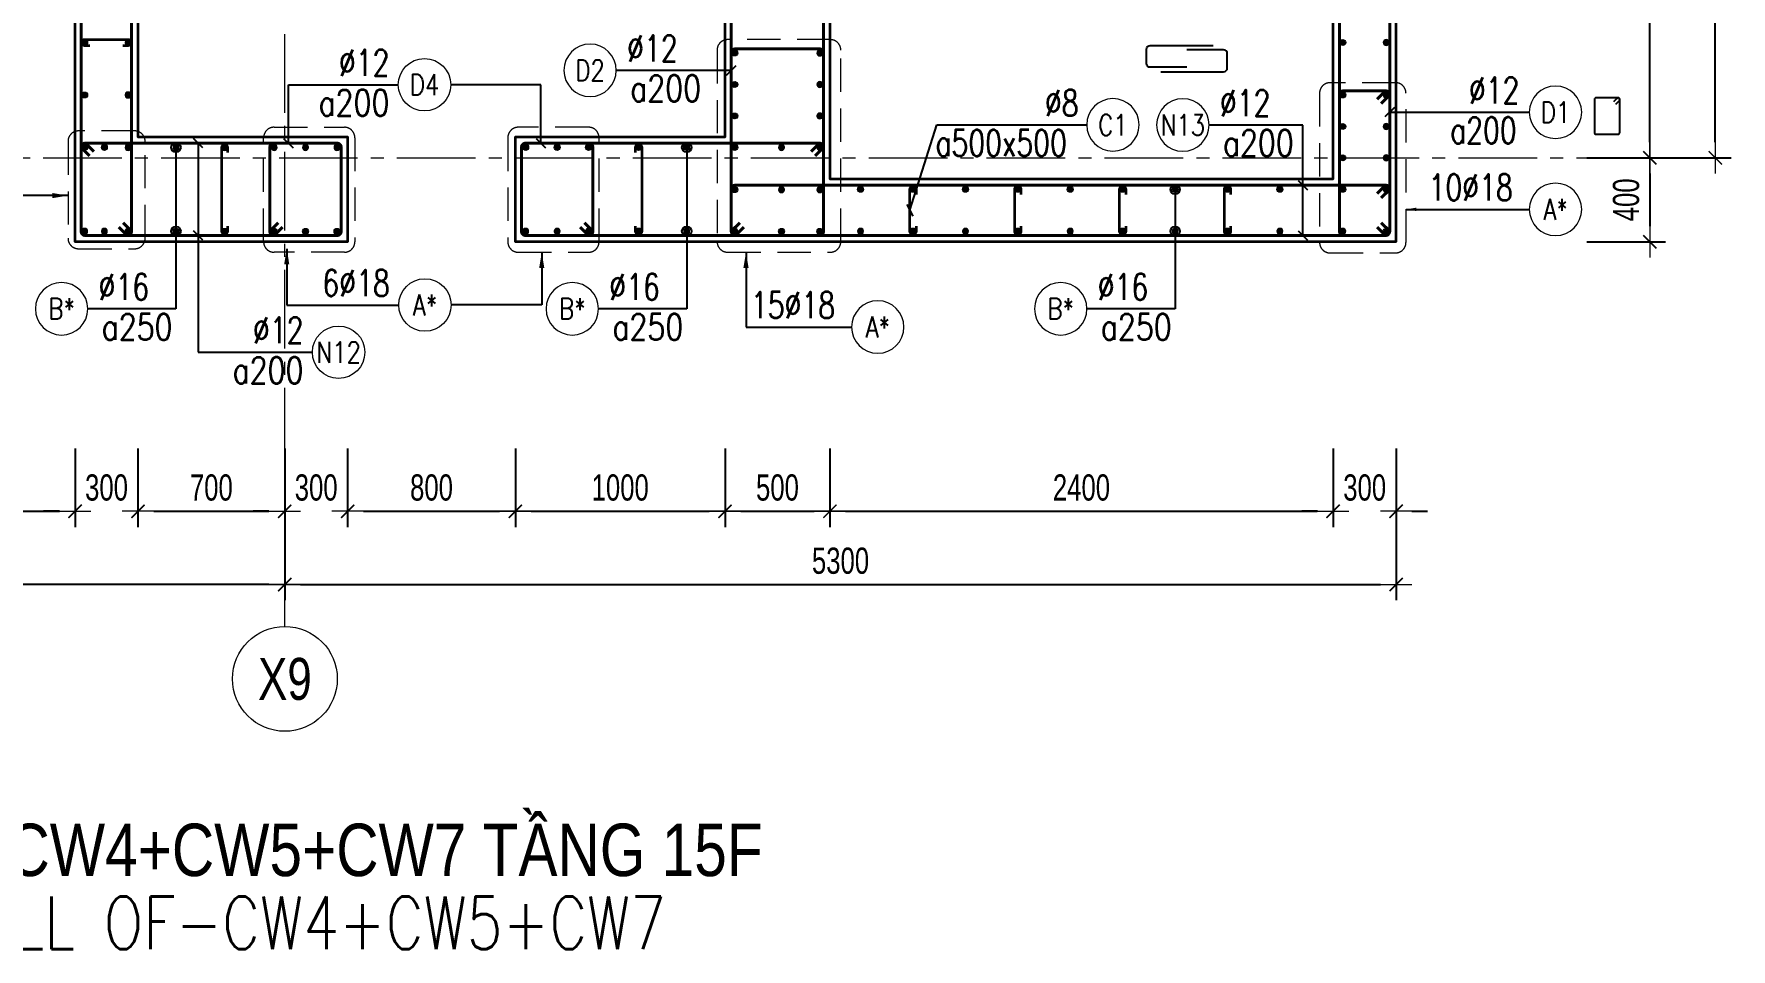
# Model space of a CAD drawing. Header units: millimetres. Extents: x 988833 to 1318015, y -9365 to 47591.
# Drawn here: x 1045245 to 1053339, y -2887 to 1477 of the extents above; entities that cross this region are included whole.
import ezdxf
from ezdxf.enums import TextEntityAlignment as Align

# ---------------------------------------------------------------- set-up
doc = ezdxf.new("R2010")
doc.units = ezdxf.units.MM
doc.header["$MEASUREMENT"] = 0
doc.linetypes.add('HIDDEN2', pattern=[4.7625, 3.175, -1.5875])
doc.linetypes.add('OF_Grid_1$0$CENTER2', pattern=[1.125, 0.75, -0.125, 0.125, -0.125])
doc.layers.get('0').update_dxf_attribs({"lineweight": 20})
doc.layers.get('Defpoints').update_dxf_attribs({"color": 151, "lineweight": 9})
for name, color, linetype, lineweight in [('KC-LEADER', 153, 'Continuous', 18), ('KC-THEP', 6, 'Continuous', 40), ('NDC_S_ANNO', 7, 'Continuous', 20), ('NDC_S_DIM', 1, 'Continuous', 15), ('NDC_S_ENG TITLE', 3, 'Continuous', 20), ('NDC_S_HIDDEN', 8, 'HIDDEN2', 13), ('NDC_S_LEADER', 1, 'Continuous', 15), ('NDC_S_REBAR', 4, 'Continuous', 35), ('NDC_S_STIRRUP', 4, 'Continuous', 40), ('NDC_S_TEXT SYMBOL', 7, 'Continuous', 20), ('NDC_S_VN TEXT', 7, 'Continuous', 20), ('NDC_S_VN TITLE', 6, 'Continuous', 35), ('NDC_S_WALL', 6, 'Continuous', 35), ('OF_Grid_1$0$NDC_S_AXIS', 5, 'OF_Grid_1$0$CENTER2', 13), ('OF_Grid_1$0$NDC_S_SYMBOL', 1, 'Continuous', 15), ('OF_Grid_1$0$NDC_S_TEXT SYMBOL', 7, 'Continuous', 20)]:
    doc.layers.add(name, color=color, linetype=linetype, lineweight=lineweight)
doc.layers.add('Leader', color=6, linetype='Continuous')
doc.layers.add('Ligature', color=1, linetype='Continuous')
doc.styles.add('NDC_ANNO', font='', dxfattribs={"width": 0.8})
doc.styles.add('NDC_ARIAL', font='arial.ttf', dxfattribs={"width": 0.85})
doc.styles.add('NDC_DIM', font='', dxfattribs={"width": 0.75})
doc.styles.add('NDC_EN TXT', font='romans.shx', dxfattribs={"width": 0.8})
doc.styles.add('NDC_VIE TXT', font='arial.ttf', dxfattribs={"width": 0.8})
doc.styles.add('OF_Grid_1$0$NDC_ANNO', font='', dxfattribs={"width": 0.8})
doc.styles.get('NDC_ANNO').set_extended_font_data('Dotum')
doc.styles.get('NDC_DIM').set_extended_font_data('Dotum')
doc.styles.get('OF_Grid_1$0$NDC_ANNO').set_extended_font_data('Dotum')
doc.dimstyles.new('NDC_1-50', dxfattribs={"dimscale": 50, "dimtxt": 2.5, "dimasz": 1, "dimexe": 1.5, "dimexo": 0, "dimgap": 0.8, "dimtad": 1, "dimdec": 0, "dimdsep": 46, "dimtxsty": 'NDC_ARIAL', "dimblk": 'DIMMARK', "dimcen": 49999.938995, "dimdle": 1.5, "dimclrd": 1, "dimclre": 1, "dimclrt": 3, "dimadec": 0, "dimazin": 0, "dimtfac": 1, "dimtdec": 0, "dimtix": 1, "dimtmove": 2, "dimatfit": 3, "dimfxl": 1, "dimarcsym": 0})
doc.dimstyles.new('NDC_dim_30', dxfattribs={"dimscale": 30, "dimtxt": 2.5, "dimasz": 1.5, "dimexe": 1.5, "dimexo": 2.5, "dimgap": 1, "dimtad": 1, "dimdec": 0, "dimzin": 0, "dimdsep": 46, "dimtxsty": 'NDC_DIM', "dimblk": 'DIMMARK', "dimcen": 0.09, "dimdle": 1.2, "dimclrd": 1, "dimclre": 1, "dimclrt": 3, "dimadec": 0, "dimazin": 0, "dimtfac": 1, "dimtdec": 0, "dimtix": 1, "dimtofl": 0, "dimtmove": 0, "dimatfit": 3, "dimfxl": 6, "dimfxlon": 1, "dimtolj": 1, "dimtzin": 0, "dimarcsym": 0})
doc.dimstyles.new('NDC_dim_50', dxfattribs={"dimscale": 50, "dimtxt": 2.5, "dimasz": 1.5, "dimexe": 1.5, "dimexo": 2.5, "dimgap": 1, "dimtad": 1, "dimdec": 0, "dimzin": 0, "dimdsep": 46, "dimtxsty": 'NDC_DIM', "dimblk": 'DIMMARK', "dimcen": 0.09, "dimdle": 1.2, "dimclrd": 1, "dimclre": 1, "dimclrt": 3, "dimadec": 0, "dimazin": 0, "dimtfac": 1, "dimtdec": 0, "dimtix": 1, "dimtofl": 0, "dimtmove": 0, "dimatfit": 3, "dimfxl": 6, "dimfxlon": 1, "dimtolj": 1, "dimtzin": 0, "dimarcsym": 0})

# ---------------------------------------------------------------- blocks, each defined once
blk = doc.blocks.new('THEP')
at = {"layer": 'KC-LEADER', "color": 6}
blk.add_circle((0, 0), 14, dxfattribs=at)
at = {"layer": 'KC-THEP'}
for p, q in [((-14, 0), (14, 0)), ((9.9, 9.9), (-9.9, -9.9)), ((-9.9, 9.9), (9.9, -9.9)), ((0, 14), (0, -14))]:
    blk.add_line(p, q, dxfattribs=at)
blk = doc.blocks.new('DIMMARK')
at = {"layer": 'NDC_S_DIM', "color": 1}
blk.add_line((-1.5, 0), (1, 0), dxfattribs=at)
at = {"layer": 'NDC_S_DIM', "color": 2, "const_width": 0.1}
blk.add_lwpolyline([(-0.42, -0.42), (0.42, 0.42)], dxfattribs=at)
blk = doc.blocks.new('*U13')
blk.add_circle((-2.5, 0), 2.5)
at = {"layer": 'NDC_S_VN TEXT', "color": 3, "style": 'NDC_EN TXT', "width": 0.75}
blk.add_attdef('DK1', (0.5, 0.85), '', height=2.5, dxfattribs=at)
at = {"layer": 'NDC_S_VN TEXT', "color": 7, "style": 'NDC_EN TXT', "width": 0.8}
blk.add_attdef('SH2', text='', height=2, dxfattribs=at).set_placement((-2.5, 0), align=Align.MIDDLE)
blk = doc.blocks.new('*U10')
blk.add_circle((2.5, 0), 2.5)
at = {"layer": 'NDC_S_VN TEXT', "color": 3, "style": 'NDC_EN TXT'}
for tag, width, p in [('DK2', 0.75, (-0.85, 0.85)), ('KC2', 0.8, (-0.85, -2.97))]:
    blk.add_attdef(tag, text='', height=2.5, dxfattribs=dict(at, width=width)).set_placement(p, align=Align.RIGHT)
at = {"layer": 'NDC_S_VN TEXT', "color": 7, "style": 'NDC_EN TXT', "width": 0.8}
blk.add_attdef('SH3', text='', height=2, dxfattribs=at).set_placement((2.5, 0), align=Align.MIDDLE)
blk = doc.blocks.new('*U12')
blk.add_circle((-2.5, 0), 2.5)
at = {"layer": 'NDC_S_VN TEXT', "color": 3, "style": 'NDC_EN TXT', "width": 0.75}
for tag, p in [('DK1', (0.5, 0.85)), ('KC1', (0.5, -2.97))]:
    blk.add_attdef(tag, p, '', height=2.5, dxfattribs=at)
at = {"layer": 'NDC_S_VN TEXT', "color": 7, "style": 'NDC_EN TXT', "width": 0.8}
blk.add_attdef('SH2', text='', height=2, dxfattribs=at).set_placement((-2.5, 0), align=Align.MIDDLE)
blk = doc.blocks.new('A$C72321851')
at = {"layer": 'Ligature'}
for points in [[(-60.9, -129.3), (-60.9, 170.9, -0.414214), (-43.3, 188.5), (25.8, 188.5, -0.414214), (43.4, 170.9), (43.4, -4.3)], [(-39.7, -4.3), (-39.7, -179.5, 0.414214), (-22.1, -197.1), (47, -197.1, 0.414214), (64.6, -179.5), (64.6, 120.7)]]:
    blk.add_lwpolyline(points, format="xyb", dxfattribs=at)
blk = doc.blocks.new('*U11')
blk.add_circle((-2.5, 0), 2.5)
at = {"layer": 'NDC_S_VN TEXT', "color": 3, "style": 'NDC_EN TXT', "width": 0.75}
for tag, p in [('DK1', (0.5, 0.85)), ('KC1', (0.5, -2.97))]:
    blk.add_attdef(tag, p, '', height=2.5, dxfattribs=at)
at = {"layer": 'NDC_S_VN TEXT', "color": 7, "style": 'NDC_EN TXT', "width": 0.8}
blk.add_attdef('SH2', text='', height=2, dxfattribs=at).set_placement((-2.5, 0), align=Align.MIDDLE)
blk = doc.blocks.new('*U9')
blk.add_circle((2.5, 0), 2.5)
at = {"layer": 'NDC_S_VN TEXT', "color": 3, "style": 'NDC_EN TXT', "width": 0.75}
blk.add_attdef('DK2', text='', height=2.5, dxfattribs=at).set_placement((-0.85, 0.85), align=Align.RIGHT)
at = {"layer": 'NDC_S_VN TEXT', "color": 7, "style": 'NDC_EN TXT', "width": 0.8}
blk.add_attdef('SH3', text='', height=2, dxfattribs=at).set_placement((2.5, 0), align=Align.MIDDLE)
blk = doc.blocks.new('*D617')
at = {"layer": 'Defpoints', "color": 0, "transparency": 16777216}
for p in [(1039341.1, 485.6), (1046440.9, -336), (1039341.1, -1148.8)]:
    blk.add_point(p, dxfattribs=at)
at = {"layer": 'NDC_S_DIM', "color": 1, "lineweight": -2, "transparency": 16777216}
for p, q in [((1039341.1, -848.8), (1039341.1, -1223.8)), ((1046440.9, -848.8), (1046440.9, -1223.8)), ((1046365.9, -1148.8), (1039416.1, -1148.8))]:
    blk.add_line(p, q, dxfattribs=at)
at = {"layer": 'NDC_S_DIM', "color": 1, "lineweight": -2, "transparency": 16777216, "xscale": 75, "yscale": 75, "zscale": 75, "rotation": 180}
blk.add_blockref('DIMMARK', (1039341.1, -1148.8), dxfattribs=at)
at = {"layer": 'NDC_S_DIM', "color": 1, "lineweight": -2, "transparency": 16777216, "xscale": 75, "yscale": 75, "zscale": 75}
blk.add_blockref('DIMMARK', (1046440.9, -1148.8), dxfattribs=at)
at = {"layer": 'NDC_S_DIM', "color": 3, "transparency": 16777216, "insert": (1042891, -1036.2), "char_height": 125, "attachment_point": 5, "style": 'NDC_DIM'}
blk.add_mtext('\\A1;7100', dxfattribs=at)
blk = doc.blocks.new('*U56')
at = {"layer": 'OF_Grid_1$0$NDC_S_SYMBOL'}
blk.add_line((0, 5), (0, 9), dxfattribs=at)
blk.add_circle((0, 0), 5, dxfattribs=at)
at = {"layer": 'OF_Grid_1$0$NDC_S_TEXT SYMBOL', "color": 7, "style": 'OF_Grid_1$0$NDC_ANNO', "width": 0.8}
blk.add_attdef('GRID', text='', height=4, dxfattribs=at).set_placement((0, 0), align=Align.MIDDLE)
blk = doc.blocks.new('*D629')
at = {"layer": 'Defpoints', "color": 0, "transparency": 16777216}
for p in [(1051740.9, 12485.6), (1052951.6, 12485.6), (1051740.9, 885.6)]:
    blk.add_point(p, dxfattribs=at)
at = {"layer": 'NDC_S_DIM', "color": 1, "lineweight": -2, "transparency": 16777216}
for p, q in [((1052651.6, 12485.6), (1053026.6, 12485.6)), ((1052951.6, 960.6), (1052951.6, 12410.6)), ((1052651.6, 885.6), (1053026.6, 885.6))]:
    blk.add_line(p, q, dxfattribs=at)
at = {"layer": 'NDC_S_DIM', "color": 1, "lineweight": -2, "transparency": 16777216, "xscale": 75, "yscale": 75, "zscale": 75}
for p, rotation in [((1052951.6, 12485.6), 90), ((1052951.6, 885.6), 270)]:
    blk.add_blockref('DIMMARK', p, dxfattribs=dict(at, rotation=rotation))
at = {"layer": 'NDC_S_DIM', "color": 3, "transparency": 16777216, "insert": (1052839.1, 6685.6), "char_height": 125, "attachment_point": 5, "rotation": 90, "style": 'NDC_DIM'}
blk.add_mtext('\\A1;11600', dxfattribs=at)
blk = doc.blocks.new('*D631')
at = {"layer": 'Defpoints', "color": 0, "ltscale": 200, "transparency": 16777216}
for p in [(1051741.1, 885.6), (1051740.9, 485.6), (1052951.6, 485.6)]:
    blk.add_point(p, dxfattribs=at)
at = {"layer": 'NDC_S_DIM', "color": 1, "lineweight": -2, "ltscale": 200, "transparency": 16777216}
for p, q in [((1052651.6, 885.6), (1053026.6, 885.6)), ((1052951.6, 810.6), (1052951.6, 560.6)), ((1052651.6, 485.6), (1053026.6, 485.6))]:
    blk.add_line(p, q, dxfattribs=at)
at = {"layer": 'NDC_S_DIM', "color": 1, "lineweight": -2, "ltscale": 200, "transparency": 16777216, "xscale": 75, "yscale": 75, "zscale": 75}
for p, rotation in [((1052951.6, 885.6), 90), ((1052951.6, 485.6), 270)]:
    blk.add_blockref('DIMMARK', p, dxfattribs=dict(at, rotation=rotation))
at = {"layer": 'NDC_S_DIM', "color": 3, "ltscale": 200, "transparency": 16777216, "insert": (1052839.1, 685.6), "char_height": 125, "attachment_point": 5, "rotation": 90, "style": 'NDC_DIM'}
blk.add_mtext('\\A1;400', dxfattribs=at)
blk = doc.blocks.new('*D632')
at = {"layer": 'Defpoints', "color": 0, "ltscale": 200, "transparency": 16777216}
for p in [(1051740.9, 12485.6), (1053264.2, 12485.6), (1051740.9, 885.9)]:
    blk.add_point(p, dxfattribs=at)
at = {"layer": 'NDC_S_DIM', "color": 1, "lineweight": -2, "ltscale": 200, "transparency": 16777216}
for p, q in [((1052964.2, 12485.6), (1053339.2, 12485.6)), ((1053264.2, 960.9), (1053264.2, 12410.6)), ((1052964.2, 885.9), (1053339.2, 885.9))]:
    blk.add_line(p, q, dxfattribs=at)
at = {"layer": 'NDC_S_DIM', "color": 1, "lineweight": -2, "ltscale": 200, "transparency": 16777216, "xscale": 75, "yscale": 75, "zscale": 75}
for p, rotation in [((1053264.2, 12485.6), 90), ((1053264.2, 885.9), 270)]:
    blk.add_blockref('DIMMARK', p, dxfattribs=dict(at, rotation=rotation))
at = {"layer": 'NDC_S_DIM', "color": 3, "ltscale": 200, "transparency": 16777216, "insert": (1053151.6, 6685.7), "char_height": 125, "attachment_point": 5, "rotation": 90, "style": 'NDC_DIM'}
blk.add_mtext('\\A1;11600', dxfattribs=at)
blk = doc.blocks.new('*D607')
at = {"layer": 'Defpoints', "color": 0, "ltscale": 200, "transparency": 16777216}
for p in [(1044091.1, 985.6), (1045441.1, 948.4), (1045441.1, -799.6)]:
    blk.add_point(p, dxfattribs=at)
at = {"layer": 'NDC_S_DIM', "color": 1, "lineweight": -2, "ltscale": 200, "transparency": 16777216}
for p, q in [((1044091.1, -499.6), (1044091.1, -874.6)), ((1045441.1, -499.6), (1045441.1, -874.6)), ((1044166.1, -799.6), (1045366.1, -799.6))]:
    blk.add_line(p, q, dxfattribs=at)
at = {"layer": 'NDC_S_DIM', "color": 1, "lineweight": -2, "ltscale": 200, "transparency": 16777216, "xscale": 75, "yscale": 75, "zscale": 75, "rotation": 180}
blk.add_blockref('DIMMARK', (1044091.1, -799.6), dxfattribs=at)
at = {"layer": 'NDC_S_DIM', "color": 1, "lineweight": -2, "ltscale": 200, "transparency": 16777216, "xscale": 75, "yscale": 75, "zscale": 75}
blk.add_blockref('DIMMARK', (1045441.1, -799.6), dxfattribs=at)
at = {"layer": 'NDC_S_DIM', "color": 3, "ltscale": 200, "transparency": 16777216, "insert": (1044766.1, -687), "char_height": 125, "attachment_point": 5, "style": 'NDC_DIM'}
blk.add_mtext('\\A1;1350', dxfattribs=at)
blk = doc.blocks.new('*D608')
at = {"layer": 'Defpoints', "color": 0, "ltscale": 200, "transparency": 16777216}
for p in [(1045741.1, 1100.3), (1045441.1, 948.4), (1045741.1, -799.6)]:
    blk.add_point(p, dxfattribs=at)
at = {"layer": 'NDC_S_DIM', "color": 1, "lineweight": -2, "ltscale": 200, "transparency": 16777216}
for p, q in [((1045441.1, -499.6), (1045441.1, -874.6)), ((1045741.1, -499.6), (1045741.1, -874.6)), ((1045366.1, -799.6), (1045291.1, -799.6)), ((1045816.1, -799.6), (1045891.1, -799.6))]:
    blk.add_line(p, q, dxfattribs=at)
at = {"layer": 'NDC_S_DIM', "color": 1, "lineweight": -2, "ltscale": 200, "transparency": 16777216, "xscale": 75, "yscale": 75, "zscale": 75}
blk.add_blockref('DIMMARK', (1045441.1, -799.6), dxfattribs=at)
at = {"layer": 'NDC_S_DIM', "color": 1, "lineweight": -2, "ltscale": 200, "transparency": 16777216, "xscale": 75, "yscale": 75, "zscale": 75, "rotation": 180}
blk.add_blockref('DIMMARK', (1045741.1, -799.6), dxfattribs=at)
at = {"layer": 'NDC_S_DIM', "color": 3, "ltscale": 200, "transparency": 16777216, "insert": (1045591.1, -687), "char_height": 125, "attachment_point": 5, "style": 'NDC_DIM'}
blk.add_mtext('\\A1;300', dxfattribs=at)
blk = doc.blocks.new('*D609')
at = {"layer": 'Defpoints', "color": 0, "ltscale": 200, "transparency": 16777216}
for p in [(1045741.1, 1100.3), (1046440.9, 985.6), (1046440.9, -799.6)]:
    blk.add_point(p, dxfattribs=at)
at = {"layer": 'NDC_S_DIM', "color": 1, "lineweight": -2, "ltscale": 200, "transparency": 16777216}
for p, q in [((1045741.1, -499.6), (1045741.1, -874.6)), ((1046440.9, -499.6), (1046440.9, -874.6)), ((1045816.1, -799.6), (1046365.9, -799.6))]:
    blk.add_line(p, q, dxfattribs=at)
at = {"layer": 'NDC_S_DIM', "color": 1, "lineweight": -2, "ltscale": 200, "transparency": 16777216, "xscale": 75, "yscale": 75, "zscale": 75, "rotation": 180}
blk.add_blockref('DIMMARK', (1045741.1, -799.6), dxfattribs=at)
at = {"layer": 'NDC_S_DIM', "color": 1, "lineweight": -2, "ltscale": 200, "transparency": 16777216, "xscale": 75, "yscale": 75, "zscale": 75}
blk.add_blockref('DIMMARK', (1046440.9, -799.6), dxfattribs=at)
at = {"layer": 'NDC_S_DIM', "color": 3, "ltscale": 200, "transparency": 16777216, "insert": (1046091, -687), "char_height": 125, "attachment_point": 5, "style": 'NDC_DIM'}
blk.add_mtext('\\A1;700', dxfattribs=at)
blk = doc.blocks.new('*D610')
at = {"layer": 'Defpoints', "color": 0, "ltscale": 200, "transparency": 16777216}
for p in [(1046440.9, 985.6), (1046741.1, 985.6), (1046741.1, -799.6)]:
    blk.add_point(p, dxfattribs=at)
at = {"layer": 'NDC_S_DIM', "color": 1, "lineweight": -2, "ltscale": 200, "transparency": 16777216}
for p, q in [((1046440.9, -499.6), (1046440.9, -874.6)), ((1046741.1, -499.6), (1046741.1, -874.6)), ((1046365.9, -799.6), (1046290.9, -799.6)), ((1046816.1, -799.6), (1046891.1, -799.6))]:
    blk.add_line(p, q, dxfattribs=at)
at = {"layer": 'NDC_S_DIM', "color": 1, "lineweight": -2, "ltscale": 200, "transparency": 16777216, "xscale": 75, "yscale": 75, "zscale": 75}
blk.add_blockref('DIMMARK', (1046440.9, -799.6), dxfattribs=at)
at = {"layer": 'NDC_S_DIM', "color": 1, "lineweight": -2, "ltscale": 200, "transparency": 16777216, "xscale": 75, "yscale": 75, "zscale": 75, "rotation": 180}
blk.add_blockref('DIMMARK', (1046741.1, -799.6), dxfattribs=at)
at = {"layer": 'NDC_S_DIM', "color": 3, "ltscale": 200, "transparency": 16777216, "insert": (1046591, -687), "char_height": 125, "attachment_point": 5, "style": 'NDC_DIM'}
blk.add_mtext('\\A1;300', dxfattribs=at)
blk = doc.blocks.new('*D611')
at = {"layer": 'Defpoints', "color": 0, "ltscale": 200, "transparency": 16777216}
for p in [(1046741.1, 985.6), (1047541.1, 985.6), (1047541.1, -799.6)]:
    blk.add_point(p, dxfattribs=at)
at = {"layer": 'NDC_S_DIM', "color": 1, "lineweight": -2, "ltscale": 200, "transparency": 16777216}
for p, q in [((1046741.1, -499.6), (1046741.1, -874.6)), ((1047541.1, -499.6), (1047541.1, -874.6)), ((1046816.1, -799.6), (1047466.1, -799.6))]:
    blk.add_line(p, q, dxfattribs=at)
at = {"layer": 'NDC_S_DIM', "color": 1, "lineweight": -2, "ltscale": 200, "transparency": 16777216, "xscale": 75, "yscale": 75, "zscale": 75, "rotation": 180}
blk.add_blockref('DIMMARK', (1046741.1, -799.6), dxfattribs=at)
at = {"layer": 'NDC_S_DIM', "color": 1, "lineweight": -2, "ltscale": 200, "transparency": 16777216, "xscale": 75, "yscale": 75, "zscale": 75}
blk.add_blockref('DIMMARK', (1047541.1, -799.6), dxfattribs=at)
at = {"layer": 'NDC_S_DIM', "color": 3, "ltscale": 200, "transparency": 16777216, "insert": (1047141.1, -687), "char_height": 125, "attachment_point": 5, "style": 'NDC_DIM'}
blk.add_mtext('\\A1;800', dxfattribs=at)
blk = doc.blocks.new('*D612')
at = {"layer": 'Defpoints', "color": 0, "ltscale": 200, "transparency": 16777216}
for p in [(1047541.1, 985.6), (1048541.1, 985.6), (1048541.1, -799.6)]:
    blk.add_point(p, dxfattribs=at)
at = {"layer": 'NDC_S_DIM', "color": 1, "lineweight": -2, "ltscale": 200, "transparency": 16777216}
for p, q in [((1047541.1, -499.6), (1047541.1, -874.6)), ((1048541.1, -499.6), (1048541.1, -874.6)), ((1047616.1, -799.6), (1048466.1, -799.6))]:
    blk.add_line(p, q, dxfattribs=at)
at = {"layer": 'NDC_S_DIM', "color": 1, "lineweight": -2, "ltscale": 200, "transparency": 16777216, "xscale": 75, "yscale": 75, "zscale": 75, "rotation": 180}
blk.add_blockref('DIMMARK', (1047541.1, -799.6), dxfattribs=at)
at = {"layer": 'NDC_S_DIM', "color": 1, "lineweight": -2, "ltscale": 200, "transparency": 16777216, "xscale": 75, "yscale": 75, "zscale": 75}
blk.add_blockref('DIMMARK', (1048541.1, -799.6), dxfattribs=at)
at = {"layer": 'NDC_S_DIM', "color": 3, "ltscale": 200, "transparency": 16777216, "insert": (1048041.1, -687), "char_height": 125, "attachment_point": 5, "style": 'NDC_DIM'}
blk.add_mtext('\\A1;1000', dxfattribs=at)
blk = doc.blocks.new('*D582')
at = {"layer": 'Defpoints', "color": 0, "ltscale": 200, "transparency": 16777216}
for p in [(1048541.1, 985.6), (1049041.1, 985.6), (1049041.1, -799.6)]:
    blk.add_point(p, dxfattribs=at)
at = {"layer": 'NDC_S_DIM', "color": 1, "lineweight": -2, "ltscale": 200, "transparency": 16777216}
for p, q in [((1048541.1, -499.6), (1048541.1, -874.6)), ((1049041.1, -499.6), (1049041.1, -874.6)), ((1048616.1, -799.6), (1048966.1, -799.6))]:
    blk.add_line(p, q, dxfattribs=at)
at = {"layer": 'NDC_S_DIM', "color": 1, "lineweight": -2, "ltscale": 200, "transparency": 16777216, "xscale": 75, "yscale": 75, "zscale": 75, "rotation": 180}
blk.add_blockref('DIMMARK', (1048541.1, -799.6), dxfattribs=at)
at = {"layer": 'NDC_S_DIM', "color": 1, "lineweight": -2, "ltscale": 200, "transparency": 16777216, "xscale": 75, "yscale": 75, "zscale": 75}
blk.add_blockref('DIMMARK', (1049041.1, -799.6), dxfattribs=at)
at = {"layer": 'NDC_S_DIM', "color": 3, "ltscale": 200, "transparency": 16777216, "insert": (1048791.1, -687), "char_height": 125, "attachment_point": 5, "style": 'NDC_DIM'}
blk.add_mtext('\\A1;500', dxfattribs=at)
blk = doc.blocks.new('*D583')
at = {"layer": 'Defpoints', "color": 0, "ltscale": 200, "transparency": 16777216}
for p in [(1049041.1, 985.6), (1051440.9, 785.6), (1051440.9, -799.6)]:
    blk.add_point(p, dxfattribs=at)
at = {"layer": 'NDC_S_DIM', "color": 1, "lineweight": -2, "ltscale": 200, "transparency": 16777216}
for p, q in [((1049041.1, -499.6), (1049041.1, -874.6)), ((1051440.9, -499.6), (1051440.9, -874.6)), ((1049116.1, -799.6), (1051365.9, -799.6))]:
    blk.add_line(p, q, dxfattribs=at)
at = {"layer": 'NDC_S_DIM', "color": 1, "lineweight": -2, "ltscale": 200, "transparency": 16777216, "xscale": 75, "yscale": 75, "zscale": 75, "rotation": 180}
blk.add_blockref('DIMMARK', (1049041.1, -799.6), dxfattribs=at)
at = {"layer": 'NDC_S_DIM', "color": 1, "lineweight": -2, "ltscale": 200, "transparency": 16777216, "xscale": 75, "yscale": 75, "zscale": 75}
blk.add_blockref('DIMMARK', (1051440.9, -799.6), dxfattribs=at)
at = {"layer": 'NDC_S_DIM', "color": 3, "ltscale": 200, "transparency": 16777216, "insert": (1050241, -687), "char_height": 125, "attachment_point": 5, "style": 'NDC_DIM'}
blk.add_mtext('\\A1;2400', dxfattribs=at)
blk = doc.blocks.new('*D584')
at = {"layer": 'Defpoints', "color": 0, "ltscale": 200, "transparency": 16777216}
for p in [(1051441.9, 785.6), (1051741.9, 808.4), (1051741.9, -799.6)]:
    blk.add_point(p, dxfattribs=at)
at = {"layer": 'NDC_S_DIM', "color": 1, "lineweight": -2, "ltscale": 200, "transparency": 16777216}
for p, q in [((1051441.9, -499.6), (1051441.9, -874.6)), ((1051741.9, -499.6), (1051741.9, -874.6)), ((1051366.9, -799.6), (1051291.9, -799.6)), ((1051816.9, -799.6), (1051891.9, -799.6))]:
    blk.add_line(p, q, dxfattribs=at)
at = {"layer": 'NDC_S_DIM', "color": 1, "lineweight": -2, "ltscale": 200, "transparency": 16777216, "xscale": 75, "yscale": 75, "zscale": 75}
blk.add_blockref('DIMMARK', (1051441.9, -799.6), dxfattribs=at)
at = {"layer": 'NDC_S_DIM', "color": 1, "lineweight": -2, "ltscale": 200, "transparency": 16777216, "xscale": 75, "yscale": 75, "zscale": 75, "rotation": 180}
blk.add_blockref('DIMMARK', (1051741.9, -799.6), dxfattribs=at)
at = {"layer": 'NDC_S_DIM', "color": 3, "ltscale": 200, "transparency": 16777216, "insert": (1051591.9, -687), "char_height": 125, "attachment_point": 5, "style": 'NDC_DIM'}
blk.add_mtext('\\A1;300', dxfattribs=at)
blk = doc.blocks.new('*D585')
at = {"layer": 'Defpoints', "color": 0, "ltscale": 200, "transparency": 16777216}
for p in [(1051741.9, 485.6), (1046441.9, -336), (1051741.9, -1148.8)]:
    blk.add_point(p, dxfattribs=at)
at = {"layer": 'NDC_S_DIM', "color": 1, "lineweight": -2, "ltscale": 200, "transparency": 16777216}
for p, q in [((1046441.9, -848.8), (1046441.9, -1223.8)), ((1051741.9, -848.8), (1051741.9, -1223.8)), ((1046516.9, -1148.8), (1051666.9, -1148.8))]:
    blk.add_line(p, q, dxfattribs=at)
at = {"layer": 'NDC_S_DIM', "color": 1, "lineweight": -2, "ltscale": 200, "transparency": 16777216, "xscale": 75, "yscale": 75, "zscale": 75, "rotation": 180}
blk.add_blockref('DIMMARK', (1046441.9, -1148.8), dxfattribs=at)
at = {"layer": 'NDC_S_DIM', "color": 1, "lineweight": -2, "ltscale": 200, "transparency": 16777216, "xscale": 75, "yscale": 75, "zscale": 75}
blk.add_blockref('DIMMARK', (1051741.9, -1148.8), dxfattribs=at)
at = {"layer": 'NDC_S_DIM', "color": 3, "ltscale": 200, "transparency": 16777216, "insert": (1049091.9, -1036.2), "char_height": 125, "attachment_point": 5, "style": 'NDC_DIM'}
blk.add_mtext('\\A1;5300', dxfattribs=at)
blk = doc.blocks.new('Drawing name_symbol')
at = {"layer": 'NDC_S_ENG TITLE', "style": 'NDC_EN TXT', "width": 0.8}
blk.add_attdef('SECTDET1', text='', height=5, dxfattribs=at).set_placement((0, 1.01), align=Align.CENTER)
at = {"layer": 'NDC_S_TEXT SYMBOL', "lineweight": 25, "style": 'NDC_ANNO', "width": 0.8}
blk.add_attdef('SSCALE', text='', height=2.5, dxfattribs=at).set_placement((0, -4), align=Align.CENTER)
at = {"layer": 'NDC_S_VN TITLE', "style": 'NDC_VIE TXT', "width": 0.8}
blk.add_attdef('SECTDET2', text='', height=5, dxfattribs=at).set_placement((0, 7.97), align=Align.CENTER)

msp = doc.modelspace()

# ---------------------------------------------------------------- linework, layer by layer
at = {"layer": 'Ligature'}
msp.add_lwpolyline([(1052789.9, 1142.1), (1052805.9, 1158.1, 0.668179), (1052800.1, 1172), (1052695.5, 1172, 0.414214), (1052687.3, 1163.8), (1052687.3, 1006.7, 0.414214), (1052695.5, 998.6), (1052800.1, 998.6, 0.414214), (1052808.3, 1006.7), (1052808.3, 1163.8, 0.668179), (1052794.4, 1169.6), (1052778.4, 1153.6)], format="xyb", dxfattribs=at)
at = {"layer": 'NDC_S_HIDDEN', "ltscale": 50}
for points in [[(1049043.2, 1449.6), (1048553.2, 1449.6, 0.414214), (1048503.2, 1399.6), (1048503.2, 486, 0.414214), (1048553.2, 436), (1049043.2, 436, 0.414214), (1049093.2, 486), (1049093.2, 1399.6, 0.414214)], [(1051738.9, 1244.2), (1051426.6, 1244.2, 0.414214), (1051376.6, 1194.2), (1051376.6, 482.6, 0.414214), (1051426.6, 432.6), (1051738.9, 432.6, 0.414214), (1051788.9, 482.6), (1051788.9, 1194.2, 0.414214)], [(1045725.2, 1014.2), (1045457.4, 1014.2, 0.414214), (1045407.4, 964.2), (1045407.4, 502.4, 0.414214), (1045457.4, 452.4), (1045725.2, 452.4, 0.414214), (1045775.2, 502.4), (1045775.2, 964.2, 0.414214)], [(1046390.3, 1031.8), (1046725.5, 1031.8, -0.414214), (1046775.5, 981.8), (1046775.5, 485.6, -0.414214), (1046725.5, 435.6), (1046390.3, 435.6, -0.414214), (1046340.3, 485.6), (1046340.3, 981.8, -0.414214)], [(1047890.3, 1031.8), (1047555.1, 1031.8, 0.414214), (1047505.1, 981.8), (1047505.1, 485.6, 0.414214), (1047555.1, 435.6), (1047890.3, 435.6, 0.414214), (1047940.3, 485.6), (1047940.3, 981.8, 0.414214)]]:
    msp.add_lwpolyline(points, format="xyb", close=True, dxfattribs=at)
at = {"layer": 'NDC_S_REBAR'}
for points in [[(1045511.8, 1420.6), (1045486.8, 1420.6, -1), (1045486.8, 1450.6), (1045693.8, 1450.6, -1), (1045693.8, 1420.6), (1045668.8, 1420.6)], [(1046169.4, 910.6), (1046169.4, 935.6, 1), (1046139.4, 935.6), (1046139.4, 535.6, 1), (1046169.4, 535.6), (1046169.4, 560.6)], [(1048113.8, 910.6), (1048113.8, 935.6, -1), (1048143.8, 935.6), (1048143.8, 535.6, -1), (1048113.8, 535.6), (1048113.8, 560.6)], [(1049452.6, 560.6), (1049452.6, 535.6, -1), (1049422.6, 535.6), (1049422.6, 735.6, -1), (1049452.6, 735.6), (1049452.6, 710.6)], [(1049952.6, 560.6), (1049952.6, 535.6, -1), (1049922.6, 535.6), (1049922.6, 735.6, -1), (1049952.6, 735.6), (1049952.6, 710.6)], [(1050452.6, 560.6), (1050452.6, 535.6, -1), (1050422.6, 535.6), (1050422.6, 735.6, -1), (1050452.6, 735.6), (1050452.6, 710.6)], [(1050952.6, 560.6), (1050952.6, 535.6, -1), (1050922.6, 535.6), (1050922.6, 735.6, -1), (1050952.6, 735.6), (1050952.6, 710.6)]]:
    msp.add_lwpolyline(points, format="xyb", dxfattribs=at)
at = {"layer": 'NDC_S_STIRRUP'}
for points in [[(1045670.3, 575.6), (1045710.3, 535.6, -0.414214), (1045690.3, 515.6), (1045490.3, 515.6, -0.414214), (1045470.3, 535.6), (1045470.3, 12835.6, -0.414214), (1045490.3, 12855.6), (1045690.3, 12855.6, -0.414214), (1045710.3, 12835.6), (1045710.3, 535.6, -0.414214), (1045690.3, 515.6), (1045650.3, 555.6)], [(1051671.1, 575.6), (1051711.1, 535.6, -0.414214), (1051691.1, 515.6), (1051491.1, 515.6, -0.414214), (1051471.1, 535.6), (1051471.1, 12835.6, -0.414214), (1051491.1, 12855.6), (1051691.1, 12855.6, -0.414214), (1051711.1, 12835.6), (1051711.1, 535.6, -0.414214), (1051691.1, 515.6), (1051651.1, 555.6)], [(1048571.1, 10085.6), (1048571.1, 10085.6), (1048571.1, 535.6, 0.414214), (1048591.1, 515.6), (1048991.1, 515.6, 0.414214), (1049011.1, 535.6), (1049011.1, 3786.3), (1049001.1, 3756.3)], [(1048611.1, 575.6), (1048571.1, 535.6, 0.414214), (1048591.1, 515.6), (1048991.1, 515.6, 0.414214), (1049011.1, 535.6), (1049011.1, 1385.4, 0.414214), (1048991.1, 1405.4), (1048591.1, 1405.4, 0.414214), (1048571.1, 1385.4), (1048571.1, 535.6, 0.414214), (1048591.1, 515.6), (1048631.1, 555.6)], [(1051671.1, 1145.6), (1051711.1, 1185.6, 0.414214), (1051691.1, 1205.6), (1051491.1, 1205.6, 0.414214), (1051471.1, 1185.6), (1051471.1, 535.6, 0.414214), (1051491.1, 515.6), (1051691.1, 515.6, 0.414214), (1051711.1, 535.6), (1051711.1, 1185.6, 0.414214), (1051691.1, 1205.6), (1051651.1, 1165.6)], [(1045530.3, 915.6), (1045490.3, 955.6, 0.414214), (1045470.3, 935.6), (1045470.3, 535.6, 0.414214), (1045490.3, 515.6), (1046690.3, 515.6, 0.414214), (1046710.3, 535.6), (1046710.3, 935.6, 0.414214), (1046690.3, 955.6), (1045490.3, 955.6, 0.414214), (1045470.3, 935.6), (1045510.3, 895.6)], [(1046410.3, 575.6), (1046370.3, 535.6, 0.414214), (1046390.3, 515.6), (1046690.3, 515.6, 0.414214), (1046710.3, 535.6), (1046710.3, 935.6, 0.414214), (1046690.3, 955.6), (1046390.3, 955.6, 0.414214), (1046370.3, 935.6), (1046370.3, 535.6, 0.414214), (1046390.3, 515.6), (1046430.3, 555.6)], [(1048951.1, 915.6), (1048991.1, 955.6, -0.414214), (1049011.1, 935.6), (1049011.1, 535.6, -0.414214), (1048991.1, 515.6), (1047590.3, 515.6, -0.414214), (1047570.3, 535.6), (1047570.3, 935.6, -0.414214), (1047590.3, 955.6), (1048991.1, 955.6, -0.414214), (1049011.1, 935.6), (1048971.1, 895.6)], [(1047870.3, 575.6), (1047910.3, 535.6, -0.414214), (1047890.3, 515.6), (1047590.3, 515.6, -0.414214), (1047570.3, 535.6), (1047570.3, 935.6, -0.414214), (1047590.3, 955.6), (1047890.3, 955.6, -0.414214), (1047910.3, 935.6), (1047910.3, 535.6, -0.414214), (1047890.3, 515.6), (1047850.3, 555.6)], [(1051651.1, 715.6), (1051691.1, 755.6, -0.414214), (1051711.1, 735.6), (1051711.1, 535.6, -0.414214), (1051691.1, 515.6), (1048591.1, 515.6, -0.414214), (1048571.1, 535.6), (1048571.1, 735.6, -0.414358), (1048591.1, 755.6), (1051691.1, 755.6, -0.414214), (1051711.1, 735.6), (1051671.1, 695.6)]]:
    msp.add_lwpolyline(points, format="xyb", dxfattribs=at)
at = {"layer": 'NDC_S_WALL'}
for points in [[(1051740.9, 12885.6), (1051740.9, 485.6), (1049040.9, 485.6), (1047542.1, 485.6), (1047542.1, 485.6), (1047542.1, 985.6), (1047542.1, 985.6), (1048540.9, 985.6), (1048540.9, 3185.6), (1048540.9, 3185.6), (1045740.9, 3185.6), (1045740.9, 3185.6), (1045740.9, 985.6), (1046739.7, 985.6), (1046739.7, 985.6), (1046739.7, 485.6), (1046739.7, 485.6), (1045440.9, 485.6), (1045440.9, 9885.6)], [(1049040.9, 12585.6), (1049040.9, 785.6), (1051440.9, 785.6), (1051440.9, 12585.6)]]:
    msp.add_lwpolyline(points, dxfattribs=at)
at = {"layer": 'OF_Grid_1$0$NDC_S_AXIS', "ltscale": 500}
for p, q in [((1046441.9, -1148.8), (1046441.9, 14547.4)), ((1037413.9, 885.6), (1053264.2, 885.6))]:
    msp.add_line(p, q, dxfattribs=at)

# ---------------------------------------------------------------- block references
at = {"layer": 'KC-THEP'}
for p, rotation in [((1045486.8, 1435.6), 189.6685644363809), ((1048587.6, 1385.6), 189.6685644363809), ((1051487.6, 1435.6), 189.6685644363809), ((1048587.6, 1235.6), 189.6685644363809), ((1045486.8, 1185.6), 189.6685644363809), ((1051487.6, 1185.6), 189.6685644363809), ((1048587.6, 1085.6), 189.6685644363809), ((1051487.6, 1035.6), 189.6685644363809), ((1045486.8, 935.6), 189.6685644363809), ((1045580.9, 935.6), 189.6685644363809), ((1047590.3, 935.6), 189.6685644363809), ((1047740.3, 935.6), 189.6685644363809), ((1047890.3, 935.6), 189.6685644363809), ((1048128.8, 935.6), 189.6685644363809), ((1048358.2, 935.6), 189.6685644363809), ((1048587.6, 935.6), 189.6685644363809), ((1051487.6, 885.6), 189.6685644363809), ((1048587.6, 733.9), 189.6685644363809), ((1049187.6, 735.6), 189.6685644363809), ((1049437.6, 735.6), 189.6685644363809), ((1049687.6, 735.6), 189.6685644363809), ((1049937.6, 735.6), 189.6685644363809), ((1050187.6, 735.6), 189.6685644363809), ((1050437.6, 735.6), 189.6685644363809), ((1050687.6, 735.6), 189.6685644363809), ((1050937.6, 735.6), 189.6685644363809), ((1051187.6, 735.6), 189.6685644363809), ((1051487.6, 735.6), 189.6685644363809), ((1045693.8, 535.6), 9.66856443638095), ((1045922.4, 535.6), 9.66856443638095), ((1046154.4, 535.6), 9.66856443638095), ((1046390.3, 535.6), 9.668564436380946), ((1046540.3, 535.6), 9.668564436380946), ((1046690.3, 535.6), 9.668564436380946), ((1048810.6, 535.6), 9.66856443638095), ((1048993, 535.6), 9.66856443638095), ((1051694.6, 535.6), 9.66856443638095)]:
    msp.add_blockref('THEP', p, dxfattribs=dict(at, rotation=rotation))
at = {"layer": 'KC-THEP', "xscale": -1}
for p, rotation in [((1045693.8, 1435.6), 170.331435563619), ((1048993, 1385.6), 170.3314355636193), ((1051694.6, 1435.6), 170.331435563619), ((1048993, 1235.6), 170.331435563619), ((1045693.8, 1185.6), 170.331435563619), ((1051694.6, 1185.6), 170.331435563619), ((1048993, 1085.6), 170.331435563619), ((1051694.6, 1035.6), 170.331435563619), ((1045693.8, 935.6), 170.331435563619), ((1045922.4, 935.6), 170.331435563619), ((1046154.4, 935.6), 170.331435563619), ((1046390.3, 935.6), 170.331435563619), ((1046540.3, 935.6), 170.331435563619), ((1046690.3, 935.6), 170.331435563619), ((1048810.6, 935.6), 170.331435563619), ((1048993, 935.6), 170.331435563619), ((1051694.6, 885.6), 170.331435563619), ((1048810.6, 733.9), 170.331435563619), ((1048993, 733.9), 170.331435563619), ((1051694.6, 735.6), 170.331435563619), ((1045486.8, 535.6), 350.3314355636191), ((1045580.9, 535.6), 350.3314355636191), ((1047590.3, 535.6), 350.3314355636191), ((1047740.3, 535.6), 350.3314355636191), ((1047890.3, 535.6), 350.3314355636191), ((1048128.8, 535.6), 350.3314355636191), ((1048358.2, 535.6), 350.3314355636191), ((1048587.6, 535.6), 350.3314355636191), ((1049187.6, 535.6), 350.3314355636191), ((1049437.6, 535.6), 350.3314355636191), ((1049687.6, 535.6), 350.3314355636191), ((1049937.6, 535.6), 350.3314355636191), ((1050187.6, 535.6), 350.3314355636191), ((1050437.6, 535.6), 350.3314355636191), ((1050687.6, 535.6), 350.3314355636191), ((1050937.6, 535.6), 350.3314355636191), ((1051187.6, 535.6), 350.3314355636191), ((1051487.6, 535.6), 350.3314355636191)]:
    msp.add_blockref('THEP', p, dxfattribs=dict(at, rotation=rotation))
at = {"layer": 'Leader', "xscale": -1, "rotation": 270.0000000000001}
msp.add_blockref('A$C72321851', (1050748.2, 1357.3), dxfattribs=at)
at = {"layer": 'NDC_S_ANNO'}
ref = msp.add_blockref('Drawing name_symbol', (1045367.3, -2937.8), dxfattribs=dict(at, xscale=50, yscale=50, zscale=50))
ref.add_attrib('SECTDET1', 'DETAIL OF CORE WALL OF-CW4+CW5+CW7', dxfattribs={"layer": 'NDC_S_ENG TITLE', "height": 250, "style": 'NDC_EN TXT', "width": 0.8}).set_placement((1045367.3, -2887.2), align=Align.CENTER)
ref.add_attrib('SECTDET2', 'CHI TIẾT LÕI VÁCH OF-CW4+CW5+CW7 TẦNG 15F', dxfattribs={"layer": 'NDC_S_VN TITLE', "height": 250, "style": 'NDC_VIE TXT', "width": 0.8}).set_placement((1045367.3, -2539.3), align=Align.CENTER)
at = {"layer": 'NDC_S_VN TEXT'}
ref = msp.add_blockref('*U10', (1048022.6, 1303.1), dxfattribs=dict(at, xscale=-50, yscale=50, zscale=50))
ref.add_attrib('SH3', 'D2', dxfattribs={"color": 7, "height": 100, "style": 'NDC_EN TXT', "width": 0.8}).set_placement((1047897.6, 1303.1), align=Align.MIDDLE)
ref.add_attrib('DK2', '%%C12', dxfattribs={"color": 3, "height": 125, "style": 'NDC_EN TXT', "width": 0.75}).set_placement((1048315.1, 1345.4), align=Align.RIGHT)
ref.add_attrib('KC2', 'a200', dxfattribs={"color": 3, "height": 125, "style": 'NDC_EN TXT', "width": 0.8}).set_placement((1048427, 1154.5), align=Align.RIGHT)
at = {"layer": 'NDC_S_VN TEXT', "xscale": 50, "yscale": 50, "zscale": 50}
for name, p, values in [('*U10', (1046982.8, 1234.3), {'SH3': 'D4', 'DK2': '%%C12', 'KC2': 'a200'}), ('*U9', (1046984.8, 184.1), {'SH3': 'A*', 'DK2': '6%%C18'}), ('*U10', (1046573, -41.1), {'SH3': 'N12', 'DK2': '%%C12', 'KC2': 'a200'})]:
    msp.add_blockref(name, p, dxfattribs=at).add_auto_attribs(values)
at = {"layer": 'NDC_S_VN TEXT'}
ref = msp.add_blockref('*U11', (1052377, 1103.1), dxfattribs=dict(at, xscale=-50, yscale=50, zscale=50))
ref.add_attrib('SH2', 'D1', dxfattribs={"color": 7, "height": 100, "style": 'NDC_EN TXT', "width": 0.8}).set_placement((1052502, 1103.1), align=Align.MIDDLE)
ref.add_attrib('DK1', '%%C12', (1052088.6, 1145.4), dxfattribs={"color": 3, "height": 125, "style": 'NDC_EN TXT', "width": 0.75})
ref.add_attrib('KC1', 'a200', (1051999.3, 954.5), dxfattribs={"color": 3, "height": 125, "style": 'NDC_EN TXT', "width": 0.75})
ref = msp.add_blockref('*U12', (1050266, 1043.1), dxfattribs=dict(at, xscale=-50, yscale=50, zscale=50))
ref.add_attrib('SH2', 'C1', dxfattribs={"color": 7, "height": 100, "style": 'NDC_EN TXT', "width": 0.8}).set_placement((1050391, 1043.1), align=Align.MIDDLE)
ref.add_attrib('DK1', '%%c8', (1050066.9, 1085.4), dxfattribs={"color": 3, "height": 125, "style": 'NDC_EN TXT', "width": 0.75})
ref.add_attrib('KC1', 'a500x500', (1049544.6, 894.5), dxfattribs={"color": 3, "height": 125, "style": 'NDC_EN TXT', "width": 0.75})
ref = msp.add_blockref('*U10', (1050849.6, 1042.5), dxfattribs=dict(at, xscale=-50, yscale=50, zscale=50))
ref.add_attrib('SH3', 'N13', dxfattribs={"color": 7, "height": 100, "style": 'NDC_EN TXT', "width": 0.8}).set_placement((1050724.6, 1042.5), align=Align.MIDDLE)
ref.add_attrib('DK2', '%%C12', dxfattribs={"color": 3, "height": 125, "style": 'NDC_EN TXT', "width": 0.75}).set_placement((1051142.1, 1084.7), align=Align.RIGHT)
ref.add_attrib('KC2', 'a200', dxfattribs={"color": 3, "height": 125, "style": 'NDC_EN TXT', "width": 0.8}).set_placement((1051254, 893.8), align=Align.RIGHT)
ref = msp.add_blockref('*U13', (1052377, 640.2), dxfattribs=dict(at, xscale=-50, yscale=50, zscale=50))
ref.add_attrib('SH2', 'A*', dxfattribs={"color": 7, "height": 100, "style": 'NDC_EN TXT', "width": 0.8}).set_placement((1052502, 640.2), align=Align.MIDDLE)
ref.add_attrib('DK1', '10%%C18', (1051896.7, 682.5), dxfattribs={"color": 3, "height": 125, "style": 'NDC_EN TXT', "width": 0.75})
ref = msp.add_blockref('*U10', (1045501.8, 165.9), dxfattribs=dict(at, xscale=-50, yscale=50, zscale=50))
ref.add_attrib('SH3', 'B*', dxfattribs={"color": 7, "height": 100, "style": 'NDC_EN TXT', "width": 0.8}).set_placement((1045376.8, 165.9), align=Align.MIDDLE)
ref.add_attrib('DK2', '%%C16', dxfattribs={"color": 3, "height": 125, "style": 'NDC_EN TXT', "width": 0.75}).set_placement((1045794.3, 208.2), align=Align.RIGHT)
ref.add_attrib('KC2', 'a250', dxfattribs={"color": 3, "height": 125, "style": 'NDC_EN TXT', "width": 0.8}).set_placement((1045906.2, 17.3), align=Align.RIGHT)
ref = msp.add_blockref('*U10', (1047937.6, 165.9), dxfattribs=dict(at, xscale=-50, yscale=50, zscale=50))
ref.add_attrib('SH3', 'B*', dxfattribs={"color": 7, "height": 100, "style": 'NDC_EN TXT', "width": 0.8}).set_placement((1047812.6, 165.9), align=Align.MIDDLE)
ref.add_attrib('DK2', '%%C16', dxfattribs={"color": 3, "height": 125, "style": 'NDC_EN TXT', "width": 0.75}).set_placement((1048230.1, 208.2), align=Align.RIGHT)
ref.add_attrib('KC2', 'a250', dxfattribs={"color": 3, "height": 125, "style": 'NDC_EN TXT', "width": 0.8}).set_placement((1048342, 17.3), align=Align.RIGHT)
ref = msp.add_blockref('*U10', (1050267, 165.9), dxfattribs=dict(at, xscale=-50, yscale=50, zscale=50))
ref.add_attrib('SH3', 'B*', dxfattribs={"color": 7, "height": 100, "style": 'NDC_EN TXT', "width": 0.8}).set_placement((1050142, 165.9), align=Align.MIDDLE)
ref.add_attrib('DK2', '%%C16', dxfattribs={"color": 3, "height": 125, "style": 'NDC_EN TXT', "width": 0.75}).set_placement((1050559.5, 208.2), align=Align.RIGHT)
ref.add_attrib('KC2', 'a250', dxfattribs={"color": 3, "height": 125, "style": 'NDC_EN TXT', "width": 0.8}).set_placement((1050671.4, 17.3), align=Align.RIGHT)
ref = msp.add_blockref('*U13', (1049144.5, 79.1), dxfattribs=dict(at, xscale=-50, yscale=50, zscale=50))
ref.add_attrib('SH2', 'A*', dxfattribs={"color": 7, "height": 100, "style": 'NDC_EN TXT', "width": 0.8}).set_placement((1049269.5, 79.1), align=Align.MIDDLE)
ref.add_attrib('DK1', '15%%C18', (1048664.1, 121.3), dxfattribs={"color": 3, "height": 125, "style": 'NDC_EN TXT', "width": 0.75})
at = {"layer": 'OF_Grid_1$0$NDC_S_AXIS', "xscale": 50, "yscale": 50, "zscale": 50}
msp.add_blockref('*U56', (1046441.9, -1598.8), dxfattribs=at).add_auto_attribs({'GRID': 'X9'})

# ---------------------------------------------------------------- dimensions: what is measured, and where the dimension line sits
at = {"layer": 'NDC_S_DIM'}
for base, p1, p2, angle, picture, middle in [((1052951.6, 12485.6), (1051740.9, 885.6), (1051740.9, 12485.6), 90, '*D629', (1052839.1, 6685.6)), ((1039341.1, -1148.8), (1046440.9, -336), (1039341.1, 485.6), 180, '*D617', (1042891, -1036.2))]:
    dim = msp.add_linear_dim(base=base, p1=p1, p2=p2, angle=angle, dimstyle='NDC_dim_50', override={"dimtmove": 1}, dxfattribs=at)
    dim.commit()
    dim.dimension.update_dxf_attribs({"geometry": picture, "text_midpoint": middle})
at = {"layer": 'NDC_S_DIM', "ltscale": 200}
for base, p1, p2, angle, picture, middle in [((1053264.2, 12485.6), (1051740.9, 885.9), (1051740.9, 12485.6), 90, '*D632', (1053151.6, 6685.7)), ((1045741.1, -799.6), (1045441.1, 948.4), (1045741.1, 1100.3), 180, '*D608', (1045591.1, -687)), ((1046440.9, -799.6), (1045741.1, 1100.3), (1046440.9, 985.6), 180, '*D609', (1046091, -687)), ((1045441.1, -799.6), (1044091.1, 985.6), (1045441.1, 948.4), 180, '*D607', (1044766.1, -687)), ((1046741.1, -799.6), (1046440.9, 985.6), (1046741.1, 985.6), 180, '*D610', (1046591, -687)), ((1047541.1, -799.6), (1046741.1, 985.6), (1047541.1, 985.6), 180, '*D611', (1047141.1, -687)), ((1048541.1, -799.6), (1047541.1, 985.6), (1048541.1, 985.6), 180, '*D612', (1048041.1, -687)), ((1049041.1, -799.6), (1048541.1, 985.6), (1049041.1, 985.6), 180, '*D582', (1048791.1, -687)), ((1051440.9, -799.6), (1049041.1, 985.6), (1051440.9, 785.6), 180, '*D583', (1050241, -687)), ((1051741.9, -799.6), (1051441.9, 785.6), (1051741.9, 808.4), 180, '*D584', (1051591.9, -687)), ((1051741.9, -1148.8), (1046441.9, -336), (1051741.9, 485.6), 180, '*D585', (1049091.9, -1036.2))]:
    dim = msp.add_linear_dim(base=base, p1=p1, p2=p2, angle=angle, dimstyle='NDC_dim_50', override={"dimtmove": 1}, dxfattribs=at)
    dim.commit()
    dim.dimension.update_dxf_attribs({"geometry": picture, "text_midpoint": middle})
dim = msp.add_linear_dim(base=(1052951.6, 485.6), p1=(1051741.1, 885.6), p2=(1051740.9, 485.6), angle=90, dimstyle='NDC_dim_50', override={"dimtmove": 1}, dxfattribs=at)
dim.commit()
dim.dimension.update_dxf_attribs({"geometry": '*D631', "text_midpoint": (1052951.6, 685.6), "dimtype": 160})

# ---------------------------------------------------------------- leaders
at = {"layer": 'NDC_S_LEADER'}
for points, dimstyle, override in [([(1048571.1, 1303.1), (1048024.7, 1303.1)], 'NDC_dim_30', {"dimtad": 0, "dimldrblk": 'Oblique'}), ([(1046458.3, 955.6), (1046458.3, 1234.3), (1046982.8, 1234.3)], 'NDC_dim_30', {"dimtad": 0, "dimldrblk": 'Oblique'}), ([(1047662.6, 955.6), (1047662.6, 1233.6), (1047232.8, 1234.2)], 'NDC_dim_30', {"dimtad": 0, "dimldrblk": 'Oblique'}), ([(1051711.1, 1103.1), (1052379.1, 1103.1)], 'NDC_dim_30', {"dimtad": 0, "dimldrblk": 'Oblique'}), ([(1046028.3, 955.6), (1046028.3, -41.3), (1046573, -41.3)], 'NDC_dim_30', {"dimtad": 0, "dimldrblk": 'Oblique'}), ([(1049422.6, 635.6), (1049550.7, 1043.1), (1050266, 1043.1)], 'NDC_dim_30', {"dimtad": 0, "dimldrblk": 'Oblique'}), ([(1051297.1, 515.6), (1051297.1, 1042.3), (1050849.6, 1042.3)], 'NDC_dim_30', {"dimgap": 1, "dimtad": 0, "dimldrblk": 'Oblique'}), ([(1051297.1, 755.6), (1051297.1, 1042.3), (1050849.6, 1042.3)], 'NDC_dim_30', {"dimtad": 0, "dimldrblk": 'Oblique'}), ([(1045922.4, 935.6), (1045922.4, 165.7), (1045501.8, 165.7)], 'NDC_dim_30', {"dimgap": 1, "dimtad": 0, "dimldrblk": 'Origin'}), ([(1048358.2, 935.6), (1048358.2, 165.7), (1047937.6, 165.7)], 'NDC_dim_30', {"dimgap": 1, "dimtad": 0, "dimldrblk": 'Origin'}), ([(1050687.6, 735.6), (1050687.6, 165.7), (1050267, 165.7)], 'NDC_dim_30', {"dimgap": 1, "dimtad": 0, "dimldrblk": 'Origin'}), ([(1045407.4, 705.8), (1044779.1, 705.8)], 'NDC_dim_50', {"dimgap": 1, "dimtad": 0}), ([(1045922.4, 535.6), (1045922.4, 165.7), (1045501.8, 165.7)], 'NDC_dim_30', {"dimgap": 1, "dimtad": 0, "dimldrblk": 'Origin'}), ([(1046028.3, 515.6), (1046028.3, -41.3), (1046573, -41.3)], 'NDC_dim_30', {"dimtad": 0, "dimldrblk": 'Oblique'}), ([(1048358.2, 535.6), (1048358.2, 165.7), (1047937.6, 165.7)], 'NDC_dim_30', {"dimgap": 1, "dimtad": 0, "dimldrblk": 'Origin'}), ([(1050687.6, 535.6), (1050687.6, 165.7), (1050267, 165.7)], 'NDC_dim_30', {"dimgap": 1, "dimtad": 0, "dimldrblk": 'Origin'}), ([(1046450.6, 452.4), (1046450.6, 183.9), (1046984.8, 183.9)], 'NDC_dim_50', {"dimgap": 1, "dimtad": 0}), ([(1047666.9, 435.6), (1047666.9, 184.9), (1047234.8, 184.1)], 'NDC_dim_50', {"dimtad": 0}), ([(1048641.1, 436), (1048641.1, 79.1), (1049144.5, 79.1)], 'NDC_dim_50', {"dimgap": 1, "dimtad": 0})]:
    msp.add_leader(points, dimstyle=dimstyle, override=override, dxfattribs=at)
msp.add_leader([(1051788.9, 640.2), (1052377, 640.2)], dimstyle='NDC_1-50', dxfattribs=at)

doc.saveas('drawing.dxf')
